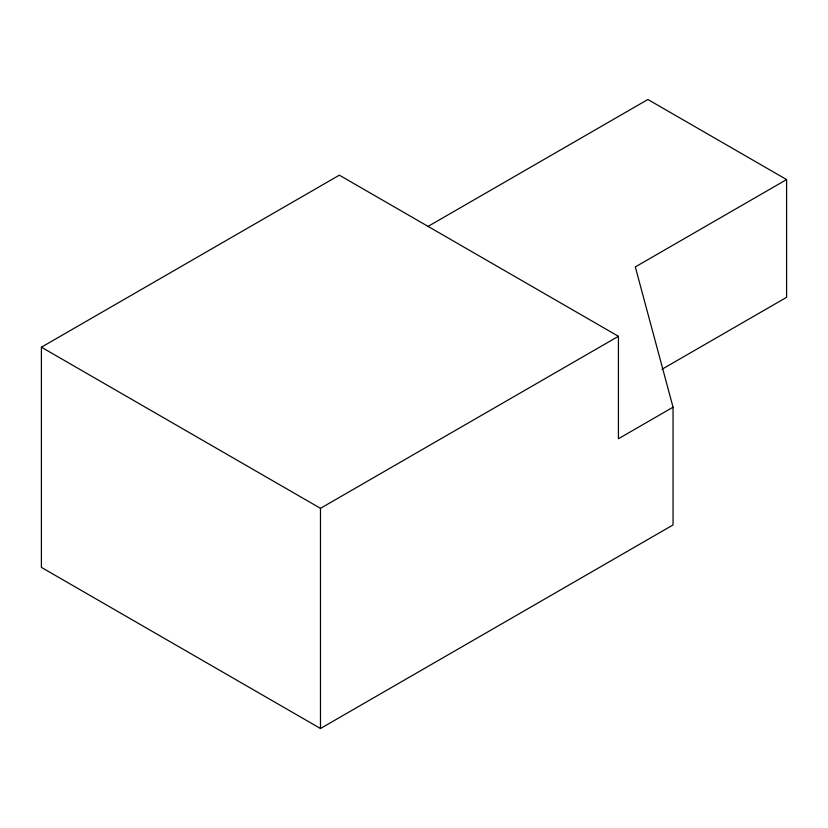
<?xml version="1.0" encoding="UTF-8"?>
<svg xmlns="http://www.w3.org/2000/svg" width="828" height="828" viewBox="0 0 828 828"><rect width="100%" height="100%" fill="white"/><g stroke="black" fill="none" stroke-linecap="round" stroke-linejoin="round"><path stroke-width="1.24" d="M673.05 407.21L673.05 524.952L320.477 728.505L41.4 567.387L41.4 347.201L339.345 175.174L618.423 336.303L618.423 438.747L673.05 407.21L635.304 266.926L786.6 179.572L786.6 297.314L662.007 369.247M427.662 226.634L647.889 99.495L786.6 179.572M41.4 347.201L320.477 508.32L618.423 336.303M320.477 508.32L320.477 728.505"/></g></svg>
